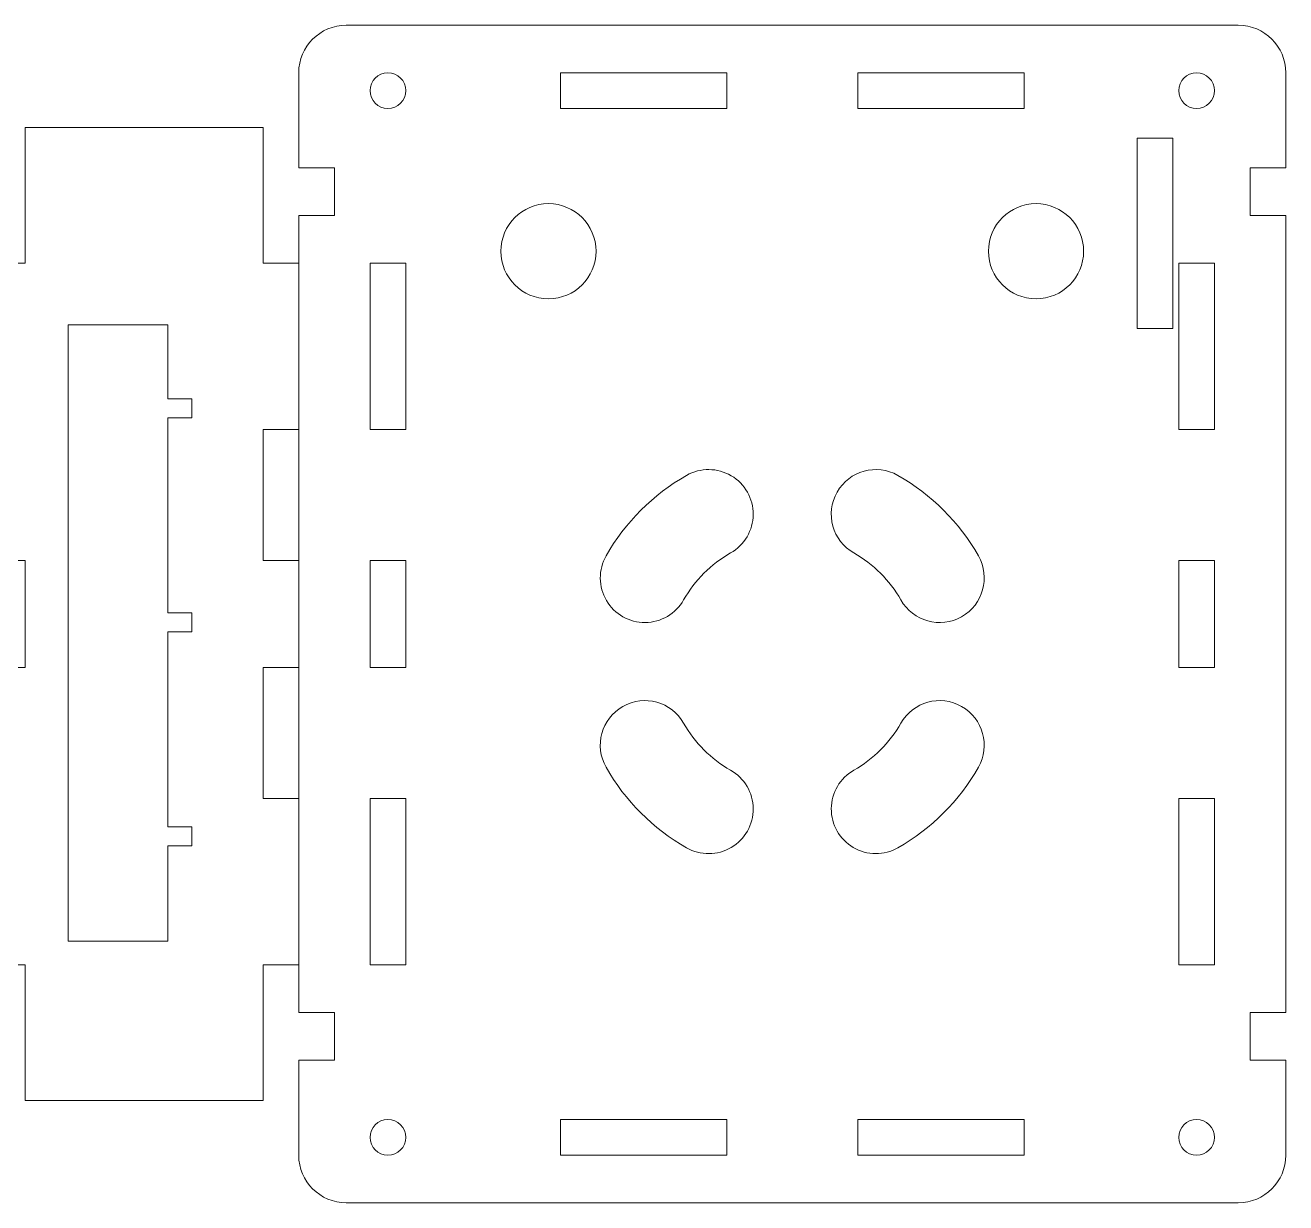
# Model space of a CAD drawing. Header units: millimetres. Extents: x -26 to 192, y -26 to 125.
# Drawn here: x 86 to 192, y 0 to 99 of the extents above; entities that cross this region are included whole.
import ezdxf

# ---------------------------------------------------------------- set-up
doc = ezdxf.new("R2010")
doc.units = ezdxf.units.MM
doc.layers.get('0').update_dxf_attribs({"linetype": 'CONTINUOUS', "lineweight": 0})

msp = doc.modelspace()

# ---------------------------------------------------------------- linework, layer by layer
at = {"color": 5}
for p, q in [((188, 99), (113, 99)), ((109, 95), (109, 87)), ((145, 95), (131, 95)), ((131, 95), (131, 92)), ((145, 92), (145, 95)), ((156, 92), (156, 95)), ((156, 95), (170, 95)), ((170, 95), (170, 92)), ((192, 87), (192, 95)), ((131, 92), (145, 92)), ((170, 92), (156, 92)), ((86, 90.4), (106, 90.4)), ((86, 79), (86, 90.4)), ((106, 90.4), (106, 79)), ((182.5, 89.5), (179.5, 89.5)), ((179.5, 89.5), (179.5, 73.5)), ((182.5, 73.5), (182.5, 89.5)), ((109, 87), (112, 87)), ((112, 87), (112, 83)), ((192, 87), (189, 87)), ((189, 87), (189, 83)), ((112, 83), (109, 83)), ((109, 83), (109, 16)), ((189, 83), (192, 83)), ((192, 16), (192, 83)), ((83, 79), (86, 79)), ((106, 79), (109, 79)), ((115, 79), (118, 79)), ((115, 65), (115, 79)), ((118, 79), (118, 65)), ((183, 79), (186, 79)), ((183, 65), (183, 79)), ((186, 79), (186, 65)), ((98, 73.8), (89.6, 73.8)), ((89.6, 73.8), (89.6, 22)), ((98, 67.6), (98, 73.8)), ((179.5, 73.5), (182.5, 73.5)), ((100, 67.6), (98, 67.6)), ((100, 66), (100, 67.6)), ((98, 66), (100, 66)), ((98, 49.6), (98, 66)), ((109, 65), (106, 65)), ((106, 65), (106, 54)), ((118, 65), (115, 65)), ((186, 65), (183, 65)), ((86, 54), (83, 54)), ((86, 45), (86, 54)), ((106, 54), (109, 54)), ((115, 54), (118, 54)), ((115, 45), (115, 54)), ((118, 54), (118, 45)), ((183, 54), (186, 54)), ((183, 45), (183, 54)), ((186, 54), (186, 45)), ((100, 49.6), (98, 49.6)), ((100, 48), (100, 49.6)), ((98, 48), (100, 48)), ((98, 31.6), (98, 48)), ((83, 45), (86, 45)), ((109, 45), (106, 45)), ((106, 45), (106, 34)), ((118, 45), (115, 45)), ((186, 45), (183, 45)), ((106, 34), (109, 34)), ((115, 34), (118, 34)), ((115, 20), (115, 34)), ((118, 34), (118, 20)), ((183, 34), (186, 34)), ((183, 20), (183, 34)), ((186, 34), (186, 20)), ((100, 31.6), (98, 31.6)), ((100, 30), (100, 31.6)), ((98, 30), (100, 30)), ((98, 22), (98, 30)), ((89.6, 22), (98, 22)), ((86, 20), (83, 20)), ((86, 8.6), (86, 20)), ((106, 20), (109, 20)), ((106, 8.6), (106, 20)), ((118, 20), (115, 20)), ((186, 20), (183, 20)), ((109, 16), (112, 16)), ((112, 16), (112, 12)), ((189, 12), (189, 16)), ((189, 16), (192, 16)), ((112, 12), (109, 12)), ((109, 12), (109, 4)), ((192, 12), (189, 12)), ((192, 4), (192, 12)), ((106, 8.6), (86, 8.6)), ((145, 7), (131, 7)), ((131, 7), (131, 4)), ((145, 4), (145, 7)), ((156, 4), (156, 7)), ((156, 7), (170, 7)), ((170, 7), (170, 4)), ((131, 4), (145, 4)), ((170, 4), (156, 4)), ((113, 0), (188, 0))]:
    msp.add_line(p, q, dxfattribs=at)
for centre, radius in [((116.5, 93.5), 1.5), ((184.5, 93.5), 1.5), ((130, 80), 4), ((171, 80), 4), ((116.5, 5.5), 1.5), ((184.5, 5.5), 1.5)]:
    msp.add_circle(centre, radius, dxfattribs=at)
for centre, start, end in [((113, 95), 90, 180), ((188, 95), 0, 90), ((113, 4), 180, 270), ((188, 4), 270, 0)]:
    msp.add_arc(centre, 4, start, end, dxfattribs=at)
at = {"color": 5, "linetype": 'CONTINUOUS', "lineweight": 0}
for centre, radius, start, end in [((143.466121, 57.893024), 3.75, 299.57783515, 119.57784491), ((157.533879, 57.893024), 3.75, 60.42216132, 240.42216132), ((150.5, 45.5), 18, 119.57783868, 150.42216132), ((150.5, 45.5), 18, 29.57783868, 60.42216036), ((138.106976, 52.533879), 3.75, 150.42216132, 330.42216132), ((150.5, 45.5), 10.5, 119.57783726, 150.42216132), ((150.5, 45.5), 10.5, 29.57783667, 60.42215915), ((162.893024, 52.533879), 3.75, 209.57783868, 29.57783868), ((138.106976, 38.466121), 3.75, 29.57783868, 209.57783868), ((162.893024, 38.466121), 3.75, 330.42216132, 150.42216132), ((150.5, 45.5), 10.5, 209.57783868, 240.42216132), ((150.5, 45.5), 10.5, 299.57783704, 330.42216132), ((150.5, 45.5), 18, 209.57783868, 240.42216132), ((143.466121, 33.106976), 3.75, 240.42215406, 60.42215778), ((157.533879, 33.106976), 3.75, 119.57783417, 299.57783868), ((150.5, 45.5), 18, 299.57783868, 330.42216132)]:
    msp.add_arc(centre, radius, start, end, dxfattribs=at)

doc.saveas('drawing.dxf')
